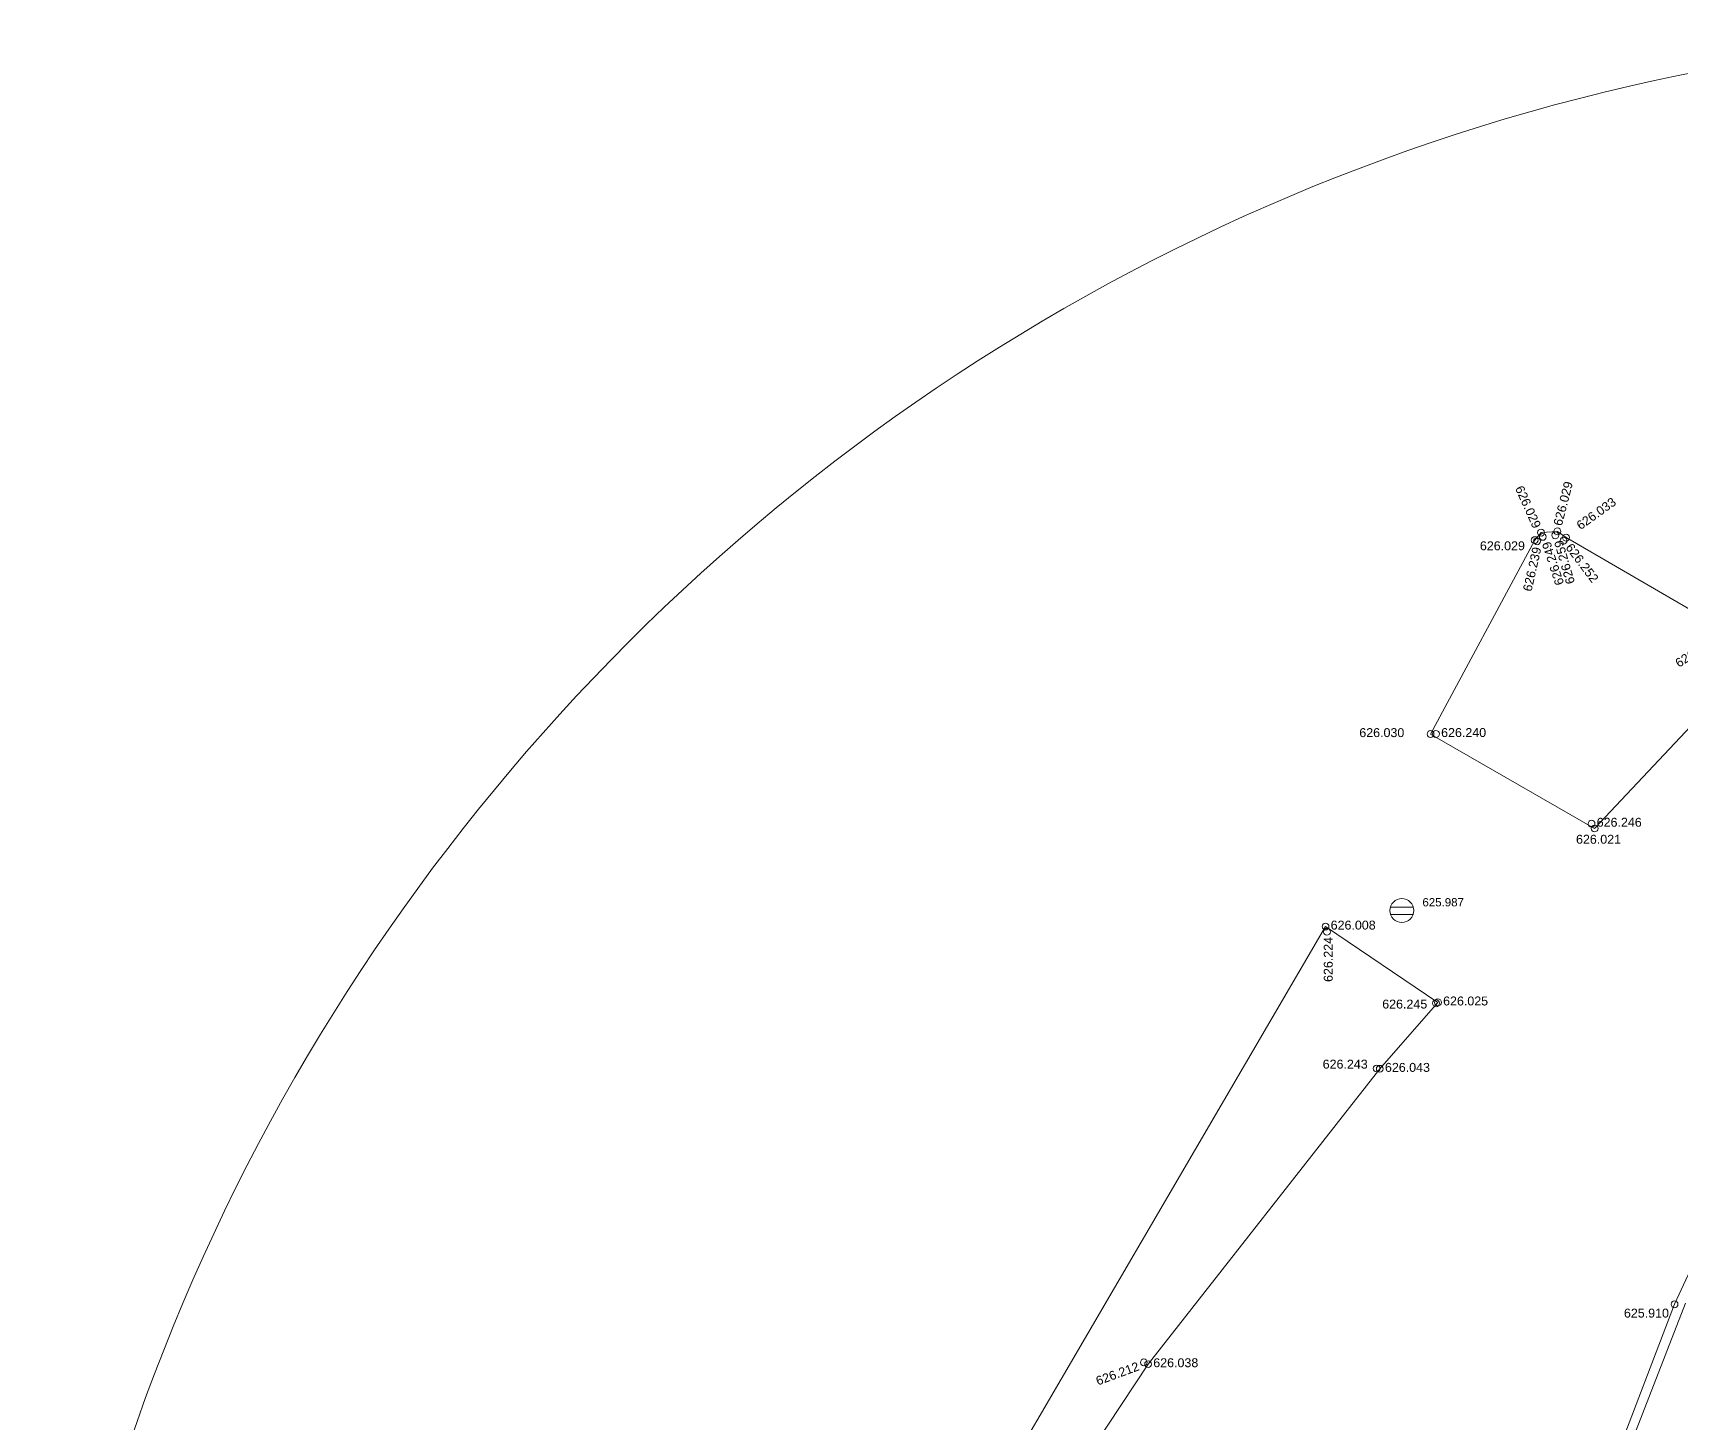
# Model space of a CAD drawing. Header units: metres. Extents: x 7511714 to 7511891, y 4693222 to 4693343.
# Drawn here: x 7511784.39 to 7511820.42, y 4693297.62 to 4693328.02 of the extents above; entities that cross this region are included whole.
import ezdxf

# ---------------------------------------------------------------- set-up
doc = ezdxf.new("R2010")
doc.units = ezdxf.units.M
doc.layers.get('0').update_dxf_attribs({"lineweight": 0})
for name, color, linetype, lineweight in [('asfalt', 252, 'Continuous', 0), ('asfalt pikat', 97, 'Continuous', 0), ('BETON HACHURE', 252, 'Continuous', 0), ('COTE 50ème', 1, 'Continuous', 0), ('label', 210, 'Continuous', 0), ('Puset fekali', 30, 'Continuous', 0), ('trotuar', 91, 'Continuous', 0), ('trotuar pikat', 155, 'Continuous', 0)]:
    doc.layers.add(name, color=color, linetype=linetype, lineweight=lineweight)
doc.styles.get("Standard").update_dxf_attribs({"font": 'arial.ttf'})

# ---------------------------------------------------------------- blocks, each defined once
blk = doc.blocks.new('*U163', base_point=(7511820.303, 4693300.202, 625.91))
at = {"layer": 'asfalt pikat', "linetype": 'ByBlock', "lineweight": -2}
blk.add_line((7511820.303, 4693300.202, 625.91), (7511820.303, 4693300.202, 625.91), dxfattribs=at)
blk.add_circle((7511820.303, 4693300.202, 625.91), 0.075, dxfattribs=at)
at = {"layer": 'asfalt pikat', "linetype": 'ByBlock', "insert": (7511819.196, 4693300.007, 625.91), "char_height": 0.195, "attachment_point": 4}
blk.add_mtext('{\\C256;625.910}', dxfattribs=at)
blk = doc.blocks.new('*U177', base_point=(7511808.786, 4693298.891, 626.038))
at = {"layer": 'asfalt pikat', "linetype": 'ByBlock', "lineweight": -2}
blk.add_line((7511808.786, 4693298.891, 626.038), (7511808.786, 4693298.891, 626.038), dxfattribs=at)
blk.add_circle((7511808.786, 4693298.891, 626.038), 0.075, dxfattribs=at)
at = {"layer": 'asfalt pikat', "linetype": 'ByBlock', "insert": (7511808.8985, 4693298.921, 626.038), "char_height": 0.195, "attachment_point": 4}
blk.add_mtext('{\\C256;626.038}', dxfattribs=at)
blk = doc.blocks.new('*U178', base_point=(7511808.692, 4693298.93, 626.212))
at = {"layer": 'trotuar pikat', "linetype": 'ByBlock', "lineweight": -2}
blk.add_line((7511808.692, 4693298.93, 626.212), (7511808.692, 4693298.93, 626.212), dxfattribs=at)
blk.add_circle((7511808.692, 4693298.93, 626.212), 0.075, dxfattribs=at)
at = {"layer": 'trotuar pikat', "linetype": 'ByBlock', "insert": (7511808.577, 4693298.855, 626.212), "char_height": 0.195, "attachment_point": 6, "rotation": 20.3167}
blk.add_mtext('{\\C256;626.212}', dxfattribs=at)
blk = doc.blocks.new('*U179', base_point=(7511813.785, 4693305.36, 626.243))
at = {"layer": 'trotuar pikat', "linetype": 'ByBlock', "lineweight": -2}
blk.add_line((7511813.785, 4693305.36, 626.243), (7511813.785, 4693305.36, 626.243), dxfattribs=at)
blk.add_circle((7511813.785, 4693305.36, 626.243), 0.075, dxfattribs=at)
at = {"layer": 'trotuar pikat', "linetype": 'ByBlock', "insert": (7511812.605, 4693305.454, 626.243), "char_height": 0.195, "attachment_point": 4}
blk.add_mtext('{\\C256;626.243}', dxfattribs=at)
blk = doc.blocks.new('*U180', base_point=(7511813.855, 4693305.353, 626.043))
at = {"layer": 'asfalt pikat', "linetype": 'ByBlock', "lineweight": -2}
blk.add_line((7511813.855, 4693305.353, 626.043), (7511813.855, 4693305.353, 626.043), dxfattribs=at)
blk.add_circle((7511813.855, 4693305.353, 626.043), 0.075, dxfattribs=at)
at = {"layer": 'asfalt pikat', "linetype": 'ByBlock', "insert": (7511813.9675, 4693305.383, 626.043), "char_height": 0.195, "attachment_point": 4}
blk.add_mtext('{\\C256;626.043}', dxfattribs=at)
blk = doc.blocks.new('*U181', base_point=(7511815.127, 4693306.806, 626.025))
at = {"layer": 'asfalt pikat', "linetype": 'ByBlock', "lineweight": -2}
blk.add_line((7511815.127, 4693306.806, 626.025), (7511815.127, 4693306.806, 626.025), dxfattribs=at)
blk.add_circle((7511815.127, 4693306.806, 626.025), 0.075, dxfattribs=at)
at = {"layer": 'asfalt pikat', "linetype": 'ByBlock', "insert": (7511815.2395, 4693306.836, 626.025), "char_height": 0.195, "attachment_point": 4}
blk.add_mtext('{\\C256;626.025}', dxfattribs=at)
blk = doc.blocks.new('*U182', base_point=(7511815.086, 4693306.786, 626.245))
at = {"layer": 'trotuar pikat', "linetype": 'ByBlock', "lineweight": -2}
blk.add_line((7511815.086, 4693306.786, 626.245), (7511815.086, 4693306.786, 626.245), dxfattribs=at)
blk.add_circle((7511815.086, 4693306.786, 626.245), 0.075, dxfattribs=at)
at = {"layer": 'trotuar pikat', "linetype": 'ByBlock', "insert": (7511813.908, 4693306.768, 626.245), "char_height": 0.195, "attachment_point": 4}
blk.add_mtext('{\\C256;626.245}', dxfattribs=at)
blk = doc.blocks.new('*U183', base_point=(7511818.488, 4693310.716, 626.246))
at = {"layer": 'trotuar pikat', "linetype": 'ByBlock', "lineweight": -2}
blk.add_line((7511818.488, 4693310.716, 626.246), (7511818.488, 4693310.716, 626.246), dxfattribs=at)
blk.add_circle((7511818.488, 4693310.716, 626.246), 0.075, dxfattribs=at)
at = {"layer": 'trotuar pikat', "linetype": 'ByBlock', "insert": (7511818.6005, 4693310.746, 626.246), "char_height": 0.195, "attachment_point": 4}
blk.add_mtext('{\\C256;626.246}', dxfattribs=at)
blk = doc.blocks.new('*U188', base_point=(7511821.447, 4693314.714, 626.228))
at = {"layer": 'trotuar pikat', "linetype": 'ByBlock', "lineweight": -2}
blk.add_line((7511821.447, 4693314.714, 626.228), (7511821.447, 4693314.714, 626.228), dxfattribs=at)
blk.add_circle((7511821.447, 4693314.714, 626.228), 0.075, dxfattribs=at)
at = {"layer": 'trotuar pikat', "linetype": 'ByBlock', "insert": (7511821.169, 4693314.749, 626.228), "char_height": 0.195, "attachment_point": 6, "rotation": 33.496}
blk.add_mtext('{\\C256;626.228}', dxfattribs=at)
blk = doc.blocks.new('*U250', base_point=(7511817.93, 4693316.975, 626.033))
at = {"layer": 'asfalt pikat', "linetype": 'ByBlock', "lineweight": -2}
blk.add_line((7511817.93, 4693316.975, 626.033), (7511817.93, 4693316.975, 626.033), dxfattribs=at)
blk.add_circle((7511817.93, 4693316.975, 626.033), 0.075, dxfattribs=at)
at = {"layer": 'asfalt pikat', "linetype": 'ByBlock', "insert": (7511818.191, 4693317.214, 626.033), "char_height": 0.195, "attachment_point": 4, "rotation": 35.7746}
blk.add_mtext('{\\C256;626.033}', dxfattribs=at)
blk = doc.blocks.new('*U251', base_point=(7511817.74, 4693317.111, 626.029))
at = {"layer": 'asfalt pikat', "linetype": 'ByBlock', "lineweight": -2}
blk.add_line((7511817.74, 4693317.111, 626.029), (7511817.74, 4693317.111, 626.029), dxfattribs=at)
blk.add_circle((7511817.74, 4693317.111, 626.029), 0.075, dxfattribs=at)
at = {"layer": 'asfalt pikat', "linetype": 'ByBlock', "insert": (7511817.743, 4693317.243, 626.029), "char_height": 0.195, "attachment_point": 4, "rotation": 75.5466}
blk.add_mtext('{\\C256;626.029}', dxfattribs=at)
blk = doc.blocks.new('*U252', base_point=(7511817.383, 4693317.084, 626.029))
at = {"layer": 'asfalt pikat', "linetype": 'ByBlock', "lineweight": -2}
blk.add_line((7511817.383, 4693317.084, 626.029), (7511817.383, 4693317.084, 626.029), dxfattribs=at)
blk.add_circle((7511817.383, 4693317.084, 626.029), 0.075, dxfattribs=at)
at = {"layer": 'asfalt pikat', "linetype": 'ByBlock', "insert": (7511817.3, 4693317.196, 626.029), "char_height": 0.195, "attachment_point": 6, "rotation": 294.0614}
blk.add_mtext('{\\C256;626.029}', dxfattribs=at)
blk = doc.blocks.new('*U253', base_point=(7511817.244, 4693316.921, 626.029))
at = {"layer": 'asfalt pikat', "linetype": 'ByBlock', "lineweight": -2}
blk.add_line((7511817.244, 4693316.921, 626.029), (7511817.244, 4693316.921, 626.029), dxfattribs=at)
blk.add_circle((7511817.244, 4693316.921, 626.029), 0.075, dxfattribs=at)
at = {"layer": 'asfalt pikat', "linetype": 'ByBlock', "insert": (7511816.045, 4693316.795, 626.029), "char_height": 0.195, "attachment_point": 4}
blk.add_mtext('{\\C256;626.029}', dxfattribs=at)
blk = doc.blocks.new('*U254', base_point=(7511817.296, 4693316.896, 626.239))
at = {"layer": 'trotuar pikat', "linetype": 'ByBlock', "lineweight": -2}
blk.add_line((7511817.296, 4693316.896, 626.239), (7511817.296, 4693316.896, 626.239), dxfattribs=at)
blk.add_circle((7511817.296, 4693316.896, 626.239), 0.075, dxfattribs=at)
at = {"layer": 'trotuar pikat', "linetype": 'ByBlock', "insert": (7511817.297, 4693316.765, 626.239), "char_height": 0.195, "attachment_point": 6, "rotation": 77.2442}
blk.add_mtext('{\\C256;626.239}', dxfattribs=at)
blk = doc.blocks.new('*U255', base_point=(7511817.421, 4693316.992, 626.249))
at = {"layer": 'trotuar pikat', "linetype": 'ByBlock', "lineweight": -2}
blk.add_line((7511817.421, 4693316.992, 626.249), (7511817.421, 4693316.992, 626.249), dxfattribs=at)
blk.add_circle((7511817.421, 4693316.992, 626.249), 0.075, dxfattribs=at)
at = {"layer": 'trotuar pikat', "linetype": 'ByBlock', "insert": (7511817.491, 4693316.876, 626.249), "char_height": 0.195, "attachment_point": 6, "rotation": 108.1326}
blk.add_mtext('{\\C256;626.249}', dxfattribs=at)
blk = doc.blocks.new('*U256', base_point=(7511817.695, 4693317.027, 626.259))
at = {"layer": 'trotuar pikat', "linetype": 'ByBlock', "lineweight": -2}
blk.add_line((7511817.695, 4693317.027, 626.259), (7511817.695, 4693317.027, 626.259), dxfattribs=at)
blk.add_circle((7511817.695, 4693317.027, 626.259), 0.075, dxfattribs=at)
at = {"layer": 'trotuar pikat', "linetype": 'ByBlock', "insert": (7511817.76, 4693316.91, 626.259), "char_height": 0.195, "attachment_point": 6, "rotation": 106.1714}
blk.add_mtext('{\\C256;626.259}', dxfattribs=at)
blk = doc.blocks.new('*U257', base_point=(7511817.875, 4693316.91, 626.252))
at = {"layer": 'trotuar pikat', "linetype": 'ByBlock', "lineweight": -2}
blk.add_line((7511817.875, 4693316.91, 626.252), (7511817.875, 4693316.91, 626.252), dxfattribs=at)
blk.add_circle((7511817.875, 4693316.91, 626.252), 0.075, dxfattribs=at)
at = {"layer": 'trotuar pikat', "linetype": 'ByBlock', "insert": (7511817.985, 4693316.814, 626.252), "char_height": 0.195, "attachment_point": 4, "rotation": 306.9626}
blk.add_mtext('{\\C256;626.252}', dxfattribs=at)
blk = doc.blocks.new('*U258', base_point=(7511815.084, 4693312.679, 626.24))
at = {"layer": 'trotuar pikat', "linetype": 'ByBlock', "lineweight": -2}
blk.add_line((7511815.084, 4693312.679, 626.24), (7511815.084, 4693312.679, 626.24), dxfattribs=at)
blk.add_circle((7511815.084, 4693312.679, 626.24), 0.075, dxfattribs=at)
at = {"layer": 'trotuar pikat', "linetype": 'ByBlock', "insert": (7511815.1965, 4693312.709, 626.24), "char_height": 0.195, "attachment_point": 4}
blk.add_mtext('{\\C256;626.240}', dxfattribs=at)
blk = doc.blocks.new('*U259', base_point=(7511814.965, 4693312.677, 626.03))
at = {"layer": 'asfalt pikat', "linetype": 'ByBlock', "lineweight": -2}
blk.add_line((7511814.965, 4693312.677, 626.03), (7511814.965, 4693312.677, 626.03), dxfattribs=at)
blk.add_circle((7511814.965, 4693312.677, 626.03), 0.075, dxfattribs=at)
at = {"layer": 'asfalt pikat', "linetype": 'ByBlock', "insert": (7511813.406, 4693312.707, 626.03), "char_height": 0.195, "attachment_point": 4}
blk.add_mtext('{\\C256;626.030}', dxfattribs=at)
blk = doc.blocks.new('*U260', base_point=(7511818.554, 4693310.611, 626.021))
at = {"layer": 'asfalt pikat', "linetype": 'ByBlock', "lineweight": -2}
blk.add_line((7511818.554, 4693310.611, 626.021), (7511818.554, 4693310.611, 626.021), dxfattribs=at)
blk.add_circle((7511818.554, 4693310.611, 626.021), 0.075, dxfattribs=at)
at = {"layer": 'asfalt pikat', "linetype": 'ByBlock', "insert": (7511818.148, 4693310.374, 626.021), "char_height": 0.195, "attachment_point": 4}
blk.add_mtext('{\\C256;626.021}', dxfattribs=at)
blk = doc.blocks.new('*U261', base_point=(7511812.698, 4693308.351, 626.224))
at = {"layer": 'trotuar pikat', "linetype": 'ByBlock', "lineweight": -2}
blk.add_line((7511812.698, 4693308.351, 626.224), (7511812.698, 4693308.351, 626.224), dxfattribs=at)
blk.add_circle((7511812.698, 4693308.351, 626.224), 0.075, dxfattribs=at)
at = {"layer": 'trotuar pikat', "linetype": 'ByBlock', "insert": (7511812.728, 4693308.2385, 626.224), "char_height": 0.195, "attachment_point": 6, "rotation": 90}
blk.add_mtext('{\\C256;626.224}', dxfattribs=at)
blk = doc.blocks.new('*U262', base_point=(7511812.667, 4693308.466, 626.008))
at = {"layer": 'asfalt pikat', "linetype": 'ByBlock', "lineweight": -2}
blk.add_line((7511812.667, 4693308.466, 626.008), (7511812.667, 4693308.466, 626.008), dxfattribs=at)
blk.add_circle((7511812.667, 4693308.466, 626.008), 0.075, dxfattribs=at)
at = {"layer": 'asfalt pikat', "linetype": 'ByBlock', "insert": (7511812.7795, 4693308.496, 626.008), "char_height": 0.195, "attachment_point": 4}
blk.add_mtext('{\\C256;626.008}', dxfattribs=at)
blk = doc.blocks.new('Settling Basin - PK ujrat e zeza')
at = {"color": 21, "lineweight": 0, "flags": 128}
for points in [[(-0.95, 0.27), (0.96, 0.27)], [(-0.95, -0.33), (0.96, -0.33)]]:
    blk.add_lwpolyline(points, dxfattribs=at)
at = {"color": 21, "lineweight": 0}
blk.add_circle((0, 0), 1, dxfattribs=at)
blk = doc.blocks.new('Puset_Kan_Atmosferik')
blk.add_blockref('Settling Basin - PK ujrat e zeza', (0, 0))
blk = doc.blocks.new('*U263', base_point=(7511814.337, 4693308.816, 625.987))
at = {"layer": 'Puset fekali', "color": 0, "linetype": 'ByBlock', "lineweight": -2, "xscale": 0.2624999971783286, "yscale": 0.2624999971783286, "zscale": 0.2624999971783286}
blk.add_blockref('Puset_Kan_Atmosferik', (7511814.337, 4693308.816, 625.987), dxfattribs=at)
at = {"layer": 'label', "linetype": 'ByBlock', "insert": (7511814.787, 4693308.996, 625.987), "char_height": 0.18, "attachment_point": 4}
blk.add_mtext('625.987', dxfattribs=at)
blk = doc.blocks.new('A$Cebd43ce6')
at = {"layer": 'COTE 50ème', "ltscale": 0.5}
blk.add_circle((-3905.6, 2250.1), 4550, dxfattribs=at)
blk = doc.blocks.new('A$C340691c1')
at = {"layer": 'BETON HACHURE', "true_color": 0x636466, "transparency": 33554585}
h = blk.add_hatch(dxfattribs=at)
h.set_pattern_fill('ANSI37', color=251, scale=50, angle=270, style=0)
h.set_pattern_definition([(315, (-58216.84, 74502.852), (4.4194174, 4.4194174), []), (45, (-58216.84, 74502.852), (-4.4194174, 4.4194174), [])])
h.paths.add_polyline_path([(-2720.63, 3000.24), (-2695.63, 3000.24), (-2695.63, 2675.24), (-2720.63, 2675.24)], flags=0)
h.paths.add_polyline_path([(-2720.63, 3000.24), (-2695.63, 3000.24), (-2695.63, 2675.24), (-2720.63, 2675.24)], flags=0)
h.paths.add_polyline_path([(-540.63, 2860.1), (-540.63, 2810.1), (-460.63, 2810.1), (-460.63, 2860.1)], flags=0)
h.paths.add_polyline_path([(-920.63, 2860.1), (-920.63, 2810.1), (-840.63, 2810.1), (-840.63, 2860.1)], flags=0)
edge = h.paths.add_edge_path(flags=0)
edge.add_arc((-880.63, 4175.1), 40, 0, 360)
edge = h.paths.add_edge_path(flags=0)
edge.add_arc((-880.63, 4850.1), 40, 0, 360)
edge = h.paths.add_edge_path(flags=0)
edge.add_arc((-880.63, 3575.1), 40, 0, 360)
h.paths.add_polyline_path([(-35.63, 5320.24), (-4224.47, 5320.24), (-4613.76, 583.54), (-35.63, 133.95)])
edge = h.paths.add_edge_path(flags=0)
edge.add_arc((-880.63, 3575.1), 40, 0, 360)
h.paths.add_polyline_path([(-2095.63, 5295.24), (-2095.63, 4875.1), (-2070.63, 4875.1), (-2070.63, 5295.24), (-500.62, 5295.24), (-500.63, 4825.1), (-460.63, 4825.1), (-460.63, 5295.24), (-60.63, 5295.24), (-60.63, 3565.1), (-460.63, 3565.1), (-460.63, 4200.1), (-500.63, 4200.1), (-500.63, 3535.1), (-60.63, 3535.1), (-60.63, 2790.1), (-500.63, 2790.1), (-500.63, 1400.1), (-460.63, 1400.1), (-460.63, 2760.1), (-60.63, 2760.1), (-60.63, 161.52), (-833.13, 237.39), (-833.13, 725.1), (-858.13, 725.1), (-858.13, 239.84), (-2163.13, 368), (-2163.13, 725.1), (-2188.13, 725.1), (-2188.13, 370.45), (-3375.63, 487.07), (-3375.63, 725.1), (-3425.63, 725.1), (-3425.63, 491.98), (-4586.83, 606.01), (-4515.49, 1474.1), (-4205.63, 1474.1), (-4205.63, 1524.1), (-4511.38, 1524.1), (-4411.44, 2740.1), (-4205.63, 2740.1), (-4205.63, 2790.1), (-4407.33, 2790.1), (-4405.48, 2810.1), (-4205.63, 2810.1), (-4205.63, 2860.1), (-4401.58, 2860.1), (-4344.87, 3550.1), (-4205.63, 3550.1), (-4205.63, 3600.1), (-4340.76, 3600.1), (-4295.56, 4150.1), (-4205.63, 4150.1), (-4205.63, 4200.1), (-4291.45, 4200.1), (-4201.44, 5295.24), (-3423.13, 5295.24), (-3423.13, 4875.1), (-3398.13, 4875.1), (-3398.13, 5295.24)], flags=16)
h.paths.add_polyline_path([(-920.63, 3615.1), (-920.63, 3535.1), (-840.63, 3535.1), (-840.63, 3615.1)], flags=0)

msp = doc.modelspace()

# ---------------------------------------------------------------- linework, layer by layer
at = {"layer": 'asfalt'}
for points in [[(7511808.787, 4693277.289, 625.845), (7511817.691, 4693293.371, 625.932), (7511820.303, 4693300.202, 625.91), (7511821.74, 4693303.288, 625.887), (7511826.488, 4693307.928, 625.919), (7511832.053, 4693312.392, 625.959), (7511837.196, 4693315.645, 625.918), (7511840.099, 4693316.94, 625.909), (7511843.205, 4693317.426, 625.868), (7511850.823, 4693316.948, 625.831), (7511857.907, 4693314.196, 625.819), (7511874.672, 4693305.54, 625.817), (7511884.37, 4693300.836, 625.786)], [(7511821.831, 4693314.095, 626.053), (7511821.863, 4693314.284, 626.025), (7511821.809, 4693314.512, 626.054), (7511821.53, 4693314.825, 626.042), (7511821.43, 4693314.942, 626.048), (7511817.93, 4693316.975, 626.033), (7511817.74, 4693317.111, 626.029), (7511817.383, 4693317.084, 626.029), (7511817.244, 4693316.921, 626.029), (7511814.965, 4693312.677, 626.03), (7511818.554, 4693310.611, 626.021), (7511821.831, 4693314.095, 626.053)], [(7511787.377, 4693264.838, 625.751), (7511799.982, 4693286.751, 625.938), (7511812.667, 4693308.466, 626.008)], [(7511815.127, 4693306.806, 626.025), (7511812.667, 4693308.466, 626.008)], [(7511815.127, 4693306.806, 626.025), (7511813.855, 4693305.353, 626.043), (7511808.786, 4693298.891, 626.038), (7511803.151, 4693290.368, 625.976), (7511795.107, 4693276.287, 625.87)]]:
    msp.add_polyline3d(points, dxfattribs=at)
at = {"layer": 'trotuar'}
msp.add_polyline3d([(7511820.545, 4693300.225, 625.932), (7511817.77, 4693293.093, 625.997), (7511808.875, 4693277.151, 625.902), (7511808.389, 4693276.154, 625.865), (7511808.44, 4693275.077, 625.859), (7511808.479, 4693274.825, 625.861), (7511809.331, 4693273.711, 625.869)], dxfattribs=at)

# ---------------------------------------------------------------- block references
at = {"layer": 'asfalt pikat'}
for name, p in [('*U251', (7511817.74, 4693317.111, 626.029)), ('*U252', (7511817.383, 4693317.084, 626.029)), ('*U250', (7511817.93, 4693316.975, 626.033)), ('*U253', (7511817.244, 4693316.921, 626.029)), ('*U259', (7511814.965, 4693312.677, 626.03)), ('*U260', (7511818.554, 4693310.611, 626.021)), ('*U262', (7511812.667, 4693308.466, 626.008)), ('*U181', (7511815.127, 4693306.806, 626.025)), ('*U180', (7511813.855, 4693305.353, 626.043)), ('*U163', (7511820.303, 4693300.202, 625.91)), ('*U177', (7511808.786, 4693298.891, 626.038))]:
    msp.add_blockref(name, p, dxfattribs=at)
at = {"layer": 'Puset fekali', "xscale": 0.01, "yscale": 0.01, "zscale": 0.01}
for name, rotation in [('A$Cebd43ce6', 334.3967821871004), ('A$C340691c1', 334.3967827565189)]:
    msp.add_blockref(name, (7511855.089, 4693245.348), dxfattribs=dict(at, rotation=rotation))
at = {"layer": 'Puset fekali'}
msp.add_blockref('*U263', (7511814.337, 4693308.816, 625.987), dxfattribs=at)
at = {"layer": 'trotuar pikat'}
for name, p in [('*U255', (7511817.421, 4693316.992, 626.249)), ('*U256', (7511817.695, 4693317.027, 626.259)), ('*U254', (7511817.296, 4693316.896, 626.239)), ('*U257', (7511817.875, 4693316.91, 626.252)), ('*U188', (7511821.447, 4693314.714, 626.228)), ('*U258', (7511815.084, 4693312.679, 626.24)), ('*U183', (7511818.488, 4693310.716, 626.246)), ('*U261', (7511812.698, 4693308.351, 626.224)), ('*U182', (7511815.086, 4693306.786, 626.245)), ('*U179', (7511813.785, 4693305.36, 626.243)), ('*U178', (7511808.692, 4693298.93, 626.212))]:
    msp.add_blockref(name, p, dxfattribs=at)

doc.saveas('drawing.dxf')
